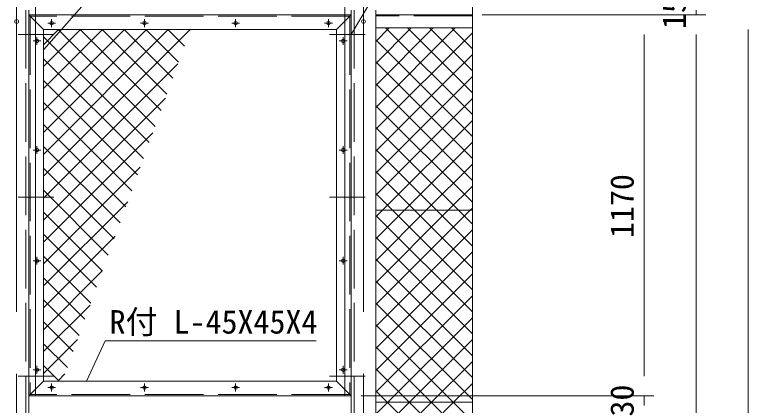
# Model space of a CAD drawing. Units: millimetres, scale not verified. Extents: x -6300 to 6300, y -4455 to 4455.
# Drawn here: x -3397 to -1144, y 1434 to 2634 of the extents above; entities that cross this region are included whole.
import ezdxf
from ezdxf.enums import TextEntityAlignment as Align

# ---------------------------------------------------------------- set-up
doc = ezdxf.new("R2010")
doc.units = ezdxf.units.MM
doc.header["$LTSCALE"] = 30
doc.linetypes.add('DASHED', pattern=[7.5, 6, -1.5])
doc.linetypes.add('USER1', pattern=[50.8, 31.75, -6.35, 6.35, -6.35])
for name, color, linetype, lineweight in [('0-2_D-STR3', 3, 'Continuous', 13), ('0-3_D-STR-DIM', 7, 'Continuous', 9), ('0-4_D-STR1', 1, 'Continuous', 18), ('0-7_D-BMK', 2, 'USER1', 13), ('0-9_D-STR-TXT', 7, 'Continuous', 9)]:
    doc.layers.add(name, color=color, linetype=linetype, lineweight=lineweight)
doc.styles.add('ＭＳ ゴシック', font='')
doc.styles.get('ＭＳ ゴシック').set_extended_font_data('MS Gothic')

msp = doc.modelspace()

# ---------------------------------------------------------------- linework, layer by layer
at = {"layer": '0-2_D-STR3'}
for p, q in [((-2288.08, 2551.63), (-2246.3, 2593.41)), ((-2288.08, 2484.28), (-2178.95, 2593.41)), ((-2288.08, 2416.93), (-2111.6, 2593.41)), ((-2288.08, 2349.58), (-2044.25, 2593.41)), ((-1991.4, 2327.24), (-2257.57, 2593.41)), ((-1991.4, 2394.6), (-2190.22, 2593.41)), ((-1991.4, 2461.95), (-2122.87, 2593.41)), ((-1991.4, 2529.3), (-2055.51, 2593.41)), ((-3308.08, 2541.91), (-3261.58, 2588.41)), ((-3308.08, 2474.56), (-3194.23, 2588.41)), ((-3308.08, 2407.21), (-3126.88, 2588.41)), ((-3308.08, 2339.86), (-3059.52, 2588.41)), ((-3308.08, 2272.5), (-2992.17, 2588.41)), ((-3308.08, 2205.15), (-2924.82, 2588.41)), ((-3308.08, 2137.8), (-2857.47, 2588.41)), ((-2965.27, 2290.83), (-3262.85, 2588.41)), ((-2947.29, 2340.21), (-3195.5, 2588.41)), ((-2929.32, 2389.59), (-3128.14, 2588.41)), ((-2911.35, 2438.97), (-3060.79, 2588.41)), ((-2893.38, 2488.34), (-2993.44, 2588.41)), ((-2875.4, 2537.72), (-2926.09, 2588.41)), ((-2857.43, 2587.1), (-2858.74, 2588.41)), ((-2288.08, 2282.23), (-1991.4, 2578.9)), ((-2983.24, 2241.45), (-3308.08, 2566.29)), ((-1991.4, 2259.89), (-2288.08, 2556.56)), ((-2288.08, 2214.87), (-1991.4, 2511.55)), ((-3001.21, 2192.07), (-3308.08, 2498.93)), ((-3308.08, 2070.45), (-2895.2, 2483.32)), ((-1991.4, 2192.54), (-2288.08, 2489.21)), ((-2288.08, 2147.52), (-1991.4, 2444.19)), ((-3019.18, 2142.69), (-3308.08, 2431.58)), ((-1991.4, 2125.19), (-2288.08, 2421.86)), ((-3308.08, 2003.1), (-2933.75, 2377.43)), ((-2288.08, 2080.17), (-1991.4, 2376.84)), ((-3037.16, 2093.31), (-3308.08, 2364.23)), ((-1991.4, 2057.84), (-2288.08, 2354.51)), ((-3055.13, 2043.93), (-3308.08, 2296.88)), ((-2034.33, 2033.41), (-2288.08, 2287.16)), ((-3308.08, 1935.75), (-2972.29, 2271.53)), ((-2200.13, 2033.41), (-1991.4, 2242.14)), ((-3073.1, 1994.55), (-3308.08, 2229.53)), ((-2101.68, 2033.41), (-2288.08, 2219.8)), ((-3308.08, 1868.39), (-3010.83, 2165.64)), ((-2132.78, 2033.41), (-1991.4, 2174.79)), ((-3091.07, 1945.17), (-3308.08, 2162.17)), ((-2169.03, 2033.41), (-2288.08, 2152.45)), ((-2065.43, 2033.41), (-1991.4, 2107.43)), ((-3109.05, 1895.79), (-3308.08, 2094.82)), ((-2236.38, 2033.41), (-2288.08, 2085.1)), ((-3308.08, 1801.04), (-3049.37, 2059.74)), ((-3127.02, 1846.41), (-3308.08, 2027.47)), ((-2288.08, 1945.47), (-2200.13, 2033.41)), ((-2288.08, 1878.11), (-2132.78, 2033.41)), ((-2288.08, 1810.76), (-2065.43, 2033.41)), ((-2288.08, 1743.41), (-1998.08, 2033.41)), ((-1991.4, 2033.41), (-2288.08, 2033.41)), ((-1991.4, 1788.43), (-2236.38, 2033.41)), ((-1991.4, 1855.78), (-2169.03, 2033.41)), ((-1991.4, 1923.13), (-2101.68, 2033.41)), ((-1991.4, 1990.48), (-2034.33, 2033.41)), ((-1998.08, 2033.41), (-1991.4, 2040.08)), ((-1991.4, 1721.08), (-2288.08, 2017.75)), ((-3144.99, 1797.03), (-3308.08, 1960.12)), ((-2288.08, 1676.06), (-1991.4, 1972.73)), ((-3308.08, 1733.69), (-3087.92, 1953.85)), ((-1991.4, 1653.73), (-2288.08, 1950.4)), ((-3162.96, 1747.65), (-3308.08, 1892.77)), ((-2288.08, 1608.71), (-1991.4, 1905.38)), ((-1991.4, 1586.37), (-2288.08, 1883.05)), ((-3308.08, 1666.34), (-3126.46, 1847.96)), ((-3180.94, 1698.28), (-3308.08, 1825.41)), ((-2288.08, 1541.35), (-1991.4, 1838.03)), ((-1991.4, 1519.02), (-2288.08, 1815.69)), ((-3198.91, 1648.9), (-3308.08, 1758.06)), ((-2288.08, 1474), (-1991.4, 1770.67)), ((-3308.08, 1598.99), (-3165, 1742.06)), ((-1991.4, 1451.67), (-2288.08, 1748.34)), ((-3216.88, 1599.52), (-3308.08, 1690.71)), ((-2050.5, 1443.41), (-2288.08, 1680.99)), ((-3308.08, 1531.63), (-3203.54, 1636.17)), ((-3234.86, 1550.14), (-3308.08, 1623.36)), ((-2183.97, 1443.41), (-1991.4, 1635.97)), ((-2117.85, 1443.41), (-2288.08, 1613.64)), ((-3260.48, 1508.41), (-3308.08, 1556.01)), ((-2116.61, 1443.41), (-1991.4, 1568.62)), ((-3263.95, 1508.41), (-3242.09, 1530.27)), ((-2049.26, 1443.41), (-1991.4, 1501.27)), ((-2288.08, 1339.3), (-2183.97, 1443.41)), ((-2288.08, 1271.95), (-2116.61, 1443.41)), ((-2288.08, 1204.6), (-2049.26, 1443.41)), ((-1991.4, 1443.41), (-2288.08, 1443.41)), ((-1991.4, 1316.97), (-2117.85, 1443.41)), ((-1991.4, 1384.32), (-2050.5, 1443.41))]:
    msp.add_line(p, q, dxfattribs=at)
for points in [[(-2288.08, 2012.82), (-2267.49, 2033.41), (-1991.4, 2309.49)], [(-2288.08, 1406.65), (-2251.32, 1443.41), (-1991.4, 1703.32)], [(-1976.77, 1234.98), (-2185.2, 1443.41), (-2288.08, 1546.29)], [(-2018.33, 1209.19), (-2252.55, 1443.41), (-2288.08, 1478.93)]]:
    msp.add_lwpolyline(points, dxfattribs=at)
for centre, radius in [((-3390.58, 2613.41), 6), ((-3283.08, 2608.41), 5.25), ((-2998.08, 2608.41), 5.25), ((-2718.08, 2608.41), 5.25), ((-2433.08, 2608.41), 5.25), ((-2325.58, 2613.41), 6), ((-3328.08, 2553.41), 5.25), ((-2388.08, 2553.41), 5.25), ((-3328.08, 2218.41), 5.25), ((-2388.08, 2218.41), 5.25), ((-3328.08, 1878.41), 5.25), ((-2388.08, 1878.41), 5.25), ((-3328.08, 1543.41), 5.25), ((-2388.08, 1543.41), 5.25), ((-3283.08, 1488.41), 5.25), ((-2998.08, 1488.41), 5.25), ((-2718.08, 1488.41), 5.25), ((-2433.08, 1488.41), 5.25)]:
    msp.add_circle(centre, radius, dxfattribs=at)
at = {"layer": '0-3_D-STR-DIM'}
for p, q in [((-3333.08, 1463.41), (-3333.08, 3072.26)), ((-3333.08, 1463.41), (-3333.08, 3072.26)), ((-2383.08, 1463.41), (-2383.08, 3072.26)), ((-2383.08, 1463.41), (-2383.08, 3072.26)), ((-3103.8, 2758.31), (-3306.76, 2527.44)), ((-1991.4, 1262.13), (-1991.4, 2708.88)), ((-1304.02, 2633.41), (-1304.02, 2648.41)), ((-1961.4, 2633.41), (-1274.02, 2633.41)), ((-1961.4, 2633.41), (-1274.02, 2633.41)), ((-1961.4, 2633.41), (-1434.02, 2633.41)), ((-1464.02, 1523.41), (-1464.02, 2573.41)), ((-1304.02, -306.59), (-1304.02, 2573.41)), ((-1304.02, 2573.41), (-1304.02, 2513.41)), ((-1144.02, -661.59), (-1144.02, 2588.41)), ((-1464.02, 1523.41), (-1464.02, 1583.41)), ((-2333.08, 1463.41), (-1434.02, 1463.41)), ((-2333.08, 1463.41), (-1434.02, 1463.41)), ((-1464.02, 1433.41), (-1464.02, 1463.41))]:
    msp.add_line(p, q, dxfattribs=at)
at = {"layer": '0-4_D-STR1', "linetype": 'DASHED'}
for p, q in [((-3362.08, 2648.41), (-3362.08, -721.59)), ((-2354.08, 2648.41), (-2354.08, -721.59)), ((-3349.08, 2629.41), (-3349.08, 1467.41)), ((-2367.08, 2629.41), (-3349.08, 2629.41)), ((-2367.08, 2629.41), (-2367.08, 1467.41)), ((-1991.4, 2630.41), (-2288.08, 2630.41)), ((-2367.08, 1467.41), (-3349.08, 1467.41))]:
    msp.add_line(p, q, dxfattribs=at)
at = {"layer": '0-4_D-STR1'}
for p, q in [((-3353.08, 2648.41), (-3353.08, -721.59)), ((-2363.08, 2648.41), (-2363.08, -721.59)), ((-2288.08, 2648.41), (-2288.08, -721.59)), ((-3353.08, 2633.41), (-3308.08, 2588.41)), ((-2363.08, 2633.41), (-3353.08, 2633.41)), ((-2363.08, 2633.41), (-2408.08, 2588.41)), ((-1991.4, 2633.41), (-2288.08, 2633.41)), ((-1991.4, 2593.41), (-2288.08, 2593.41)), ((-3308.08, 2588.41), (-3308.08, 1508.41)), ((-2408.08, 2588.41), (-3308.08, 2588.41)), ((-2408.08, 2588.41), (-2408.08, 1508.41)), ((-3353.08, 1463.41), (-3308.08, 1508.41)), ((-2408.08, 1508.41), (-3308.08, 1508.41)), ((-2363.08, 1463.41), (-2408.08, 1508.41)), ((-2363.08, 1463.41), (-3353.08, 1463.41))]:
    msp.add_line(p, q, dxfattribs=at)
at = {"layer": '0-7_D-BMK'}
for p, q in [((-3390.58, 2673.7), (-3390.58, -744.72)), ((-2325.58, 2673.7), (-2325.58, -744.72)), ((-3283.08, 2620.55), (-3283.08, 2596.27)), ((-2998.08, 2620.55), (-2998.08, 2596.27)), ((-2718.08, 2620.55), (-2718.08, 2596.27)), ((-2433.08, 2620.55), (-2433.08, 2596.27)), ((-3270.94, 2608.41), (-3295.21, 2608.41)), ((-2985.94, 2608.41), (-3010.21, 2608.41)), ((-2705.94, 2608.41), (-2730.21, 2608.41)), ((-2420.94, 2608.41), (-2445.21, 2608.41)), ((-3276.22, 2573.41), (-3386.13, 2573.41)), ((-2429.94, 2573.41), (-2320.03, 2573.41)), ((-3340.21, 2553.41), (-3315.94, 2553.41)), ((-3328.08, 2541.27), (-3328.08, 2565.55)), ((-2375.94, 2553.41), (-2400.21, 2553.41)), ((-2388.08, 2541.27), (-2388.08, 2565.55)), ((-3328.08, 2206.27), (-3328.08, 2230.55)), ((-2388.08, 2206.27), (-2388.08, 2230.55)), ((-3340.21, 2218.41), (-3315.94, 2218.41)), ((-2375.94, 2218.41), (-2400.21, 2218.41)), ((-3276.22, 2073.41), (-3386.13, 2073.41)), ((-2429.94, 2073.41), (-2320.03, 2073.41)), ((-3340.21, 1878.41), (-3315.94, 1878.41)), ((-3328.08, 1866.27), (-3328.08, 1890.55)), ((-2375.94, 1878.41), (-2400.21, 1878.41)), ((-2388.08, 1866.27), (-2388.08, 1890.55)), ((-3328.08, 1531.27), (-3328.08, 1555.55)), ((-2388.08, 1531.27), (-2388.08, 1555.55)), ((-3340.21, 1543.41), (-3315.94, 1543.41)), ((-2375.94, 1543.41), (-2400.21, 1543.41)), ((-3276.22, 1523.41), (-3386.13, 1523.41)), ((-2429.94, 1523.41), (-2320.03, 1523.41)), ((-3270.94, 1488.41), (-3295.21, 1488.41)), ((-3283.08, 1476.27), (-3283.08, 1500.55)), ((-2985.94, 1488.41), (-3010.21, 1488.41)), ((-2998.08, 1476.27), (-2998.08, 1500.55)), ((-2705.94, 1488.41), (-2730.21, 1488.41)), ((-2718.08, 1476.27), (-2718.08, 1500.55)), ((-2420.94, 1488.41), (-2445.21, 1488.41)), ((-2433.08, 1476.27), (-2433.08, 1500.55))]:
    msp.add_line(p, q, dxfattribs=at)
at = {"layer": '0-9_D-STR-TXT'}
for points in [[(-1888.29, 2947.92), (-2141.51, 2947.92), (-2362.06, 2575.13)], [(-2470.53, 1632.53), (-3118.4, 1632.53), (-3175.39, 1510.22)]]:
    msp.add_lwpolyline(points, dxfattribs=at)

# ---------------------------------------------------------------- texts
at = {"layer": '0-3_D-STR-DIM', "style": 'ＭＳ ゴシック'}
for s, p in [('15', (-1314.14, 2590.28)), ('1170', (-1474.14, 1948.06)), ('30', (-1474.14, 1399.47))]:
    msp.add_text(s, height=72.14, rotation=90, dxfattribs=at).set_placement(p, align=Align.BOTTOM_LEFT)
msp.add_text('R付 L-45X45X4', height=72.14, dxfattribs=at).set_placement((-3105.22, 1632.65), align=Align.BOTTOM_LEFT)

doc.saveas('drawing.dxf')
